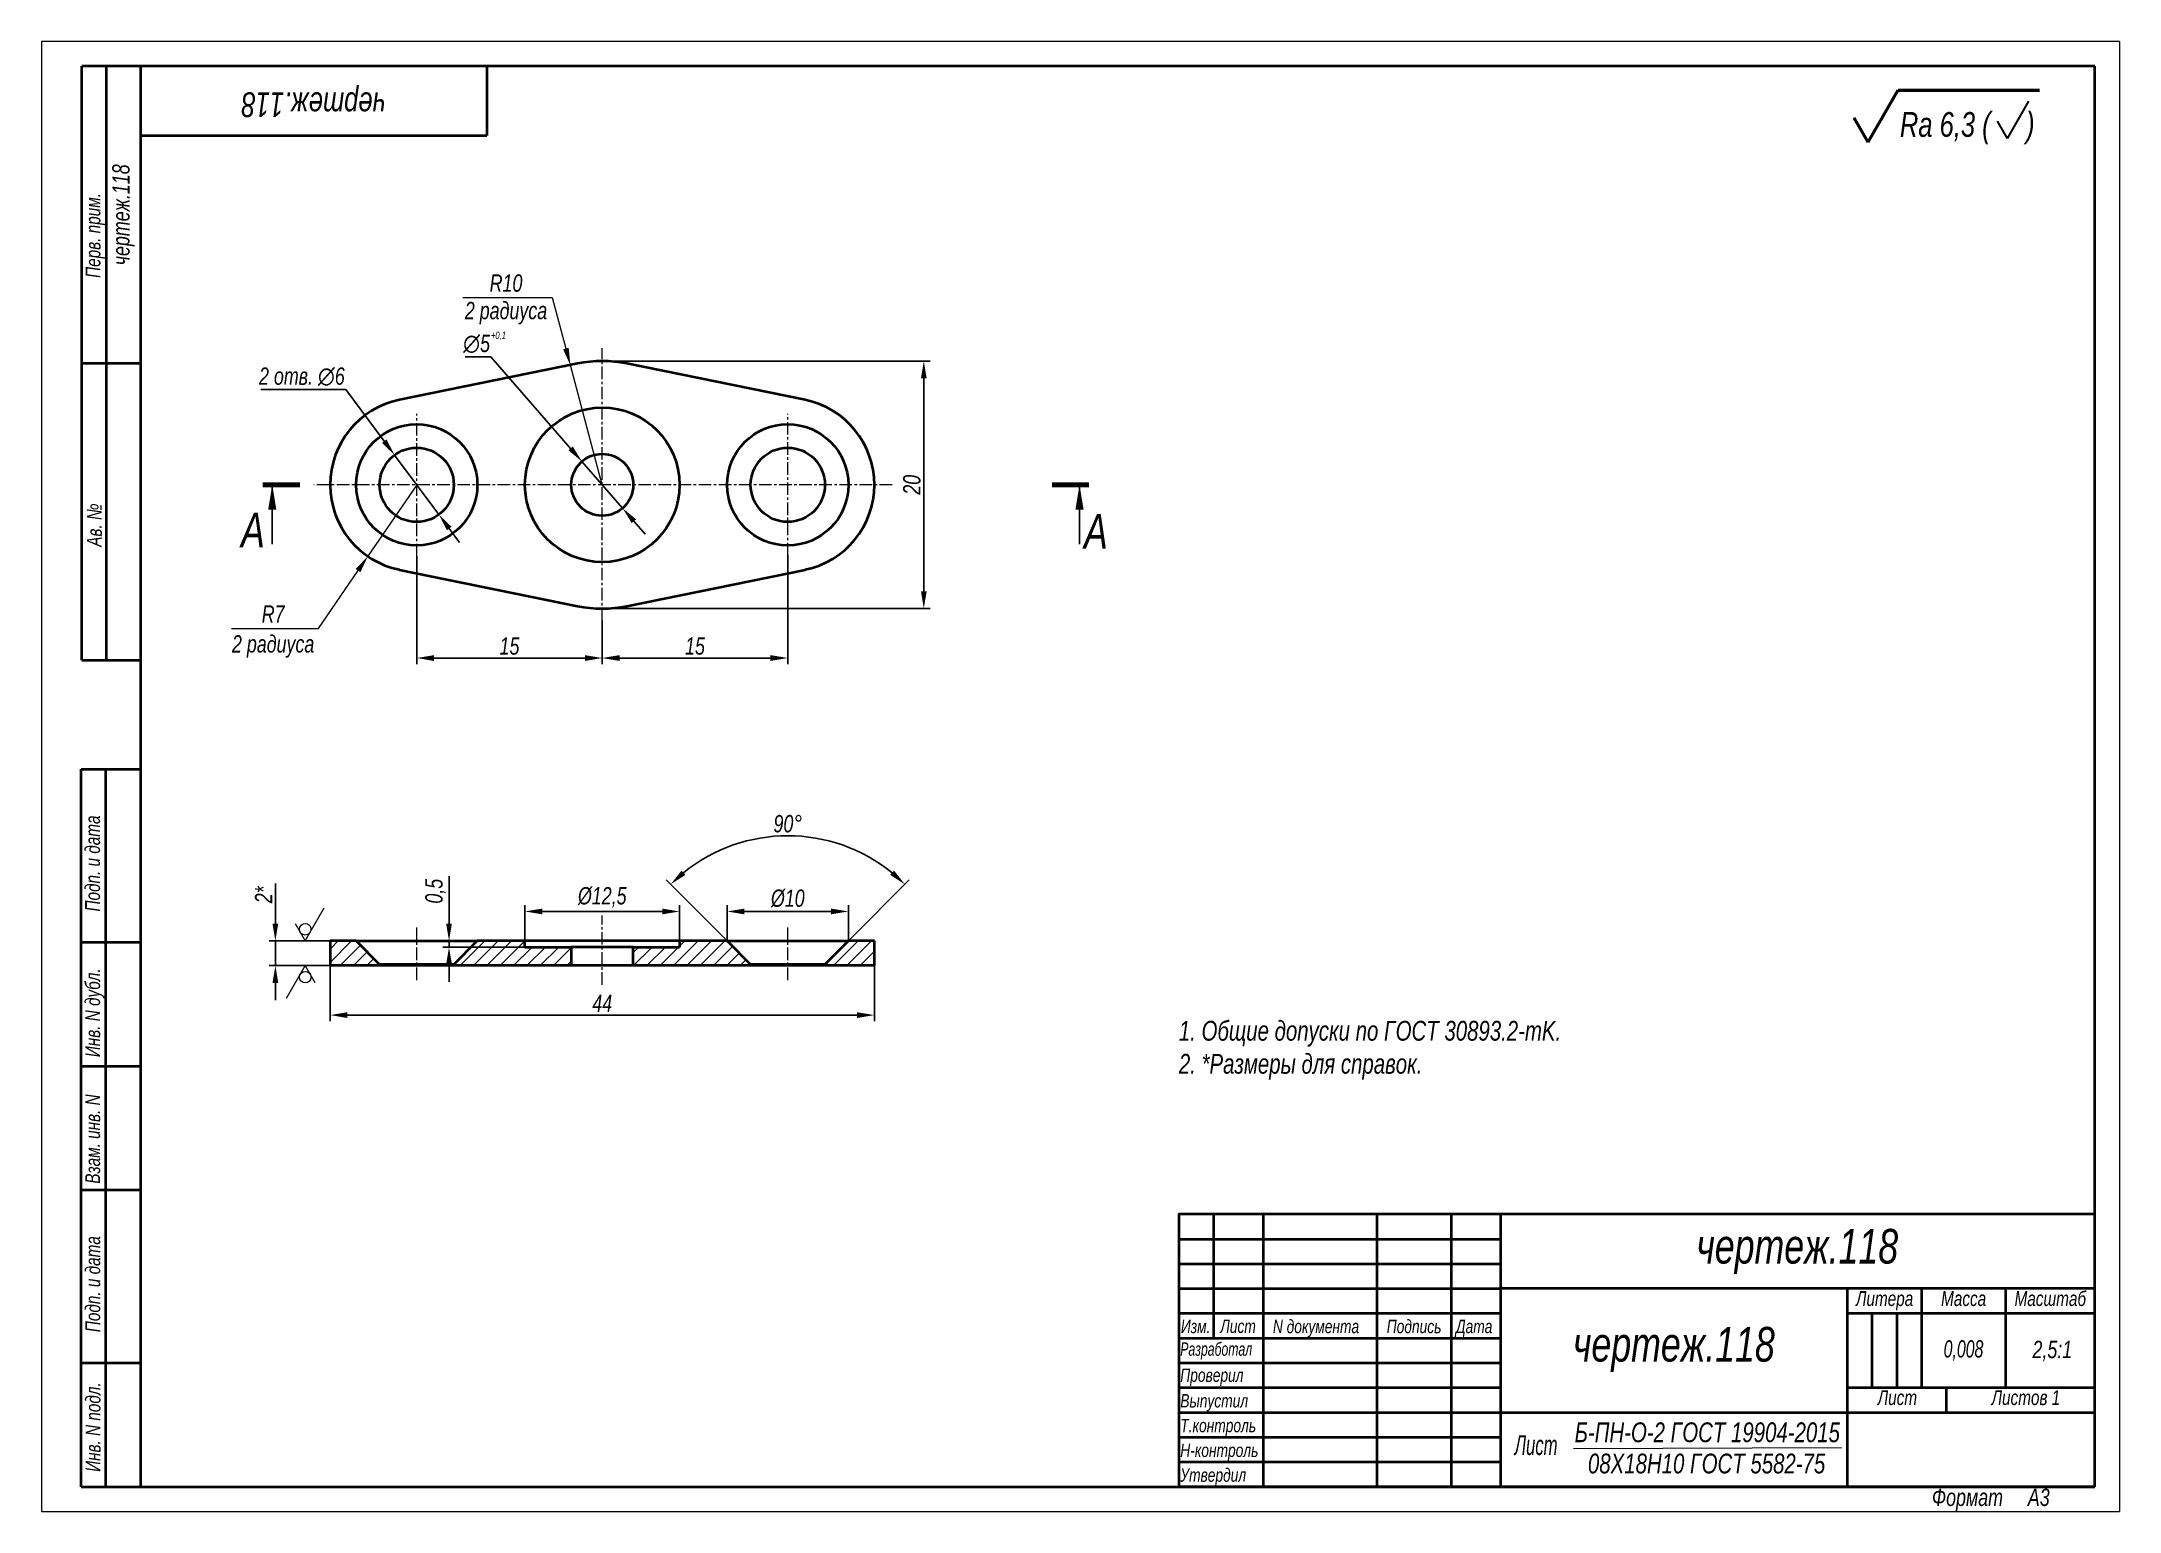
# Model space of a CAD drawing. Header units: millimetres. Extents: x 18714 to 19134, y -1417 to -1120.
import ezdxf

# ---------------------------------------------------------------- set-up
doc = ezdxf.new("R2010")
doc.units = ezdxf.units.MM
doc.linetypes.add('LT_08', pattern=[10.16, 6.35, -1.27, 1.27, -1.27])
for name, color, linetype, lineweight in [('Layer_01', 3, 'Continuous', 13), ('Layer_05', 7, 'Continuous', 40), ('Layer_08', 1, 'Continuous', 15), ('Layer_09', 6, 'Continuous', 15), ('Layer_13', 1, 'Continuous', 13), ('Layer_15', 7, 'Continuous', 40), ('Layer_19', 7, 'Continuous', 50), ('Layer_20', 8, 'Continuous', 20)]:
    doc.layers.add(name, color=color, linetype=linetype, lineweight=lineweight)
doc.styles.add('Style_01', font='ARIALNI.TTF', dxfattribs={"width": 0.9, "height": 3.5})
doc.dimstyles.new('DimStyle_05', dxfattribs={"dimtxt": 3.5, "dimasz": 3.5, "dimexe": 1.25, "dimexo": 0, "dimtad": 1, "dimdec": 1, "dimlfac": 0.4, "dimtxsty": 'Style_01', "dimcen": 0, "dimazin": 3, "dimtfac": 1, "dimtdec": 1, "dimtmove": 0, "dimatfit": 3})
doc.dimstyles.new('DimStyle_13', dxfattribs={"dimtxt": 3.5, "dimasz": 3.5, "dimexe": 1.25, "dimexo": 0, "dimtad": 1, "dimdec": 1, "dimlfac": 0.4, "dimtxsty": 'Style_01', "dimcen": 0, "dimazin": 3, "dimtfac": 1, "dimtdec": 1, "dimtmove": 0, "dimatfit": 3})

# ---------------------------------------------------------------- blocks, each defined once
blk = doc.blocks.new('Block_24')
at = {"layer": 'Layer_05', "linetype": 'Continuous', "lineweight": 15}
for p, q in [((0, 297.18), (0, 0.18)), ((420, 297.18), (0, 297.18)), ((420, 297.18), (420, 0.18)), ((0, 0.18), (420, 0.18))]:
    blk.add_line(p, q, dxfattribs=at)
at = {"layer": 'Layer_05', "linetype": 'Continuous'}
for p, q in [((415, 292.18), (8.12, 292.18)), ((8.12, 172.18), (8.12, 292.18)), ((13.12, 172.18), (13.12, 292.18)), ((20, 292.18), (20, 5.18)), ((90, 292.18), (90, 278.18)), ((415, 5.18), (415, 292.18)), ((20, 278.18), (90, 278.18)), ((8.12, 232.18), (20, 232.18)), ((8.12, 172.18), (20, 172.18)), ((8, 5.18), (8, 150.18)), ((8, 150.18), (20, 150.18)), ((13, 5.18), (13, 150.18)), ((8, 115.18), (20, 115.18)), ((8, 90.18), (20, 90.18)), ((8, 65.18), (20, 65.18)), ((229.88, 55.22), (294.92, 55.22)), ((229.88, 50.21), (294.92, 50.21)), ((229.88, 45.21), (294.92, 45.21)), ((369.97, 40.21), (369.97, 25.2)), ((374.97, 40.21), (374.97, 25.2)), ((8, 30.18), (20, 30.18)), ((229.88, 30.2), (294.92, 30.2)), ((229.88, 25.2), (294.92, 25.2)), ((229.88, 20.19), (294.92, 20.19)), ((229.88, 15.19), (294.92, 15.19)), ((229.88, 10.19), (294.92, 10.19)), ((8, 5.18), (20, 5.18)), ((20, 5.18), (415, 5.18)), ((415, 5.18), (230, 5.18))]:
    blk.add_line(p, q, dxfattribs=at)
for points in [[(415, 60.22), (229.88, 60.22), (229.88, 5.18)], [(236.88, 60.22), (236.88, 35.2)], [(246.89, 60.22), (246.89, 5.18)], [(269.9, 60.22), (269.9, 5.18)], [(284.91, 60.22), (284.91, 5.18)], [(294.92, 60.22), (294.92, 5.18)], [(415, 45.21), (294.92, 45.21)], [(415, 45.21), (294.92, 45.21)], [(364.97, 45.21), (364.97, 5.18)], [(379.98, 45.21), (379.98, 25.2)], [(396.99, 45.21), (396.99, 25.2)], [(396.99, 45.21), (396.99, 25.2)], [(229.88, 40.21), (294.92, 40.21)], [(364.97, 40.21), (415, 40.21)], [(229.88, 35.2), (294.92, 35.2)], [(364.97, 25.2), (415, 25.2)], [(384.98, 25.2), (384.98, 20.19)], [(294.92, 20.19), (415, 20.19)]]:
    blk.add_lwpolyline(points, dxfattribs=at)
at = {"layer": 'Layer_05', "linetype": 'Continuous', "style": 'Style_01', "width": 0.9}
for s, p in [('Перв. прим.', (11.89, 249.43)), ('Ав. №', (12.16, 195.1)), ('Подп. и дата', (11.81, 121.4)), ('Инв. N дубл.', (11.82, 91.97)), ('Взам. инв. N', (11.83, 66.4)), ('Подп. и дата', (11.85, 36.4)), ('Инв. N подл.', (11.9, 8.18))]:
    blk.add_text(s, height=3, rotation=90, dxfattribs=at).set_placement(p)
at = {"layer": 'Layer_05', "linetype": 'Continuous', "style": 'Style_01'}
for s, height, width, p in [('Литера', 3, 0.9, (366.74, 41.69)), ('Масса', 3, 0.9, (383.95, 41.69)), ('Масштаб', 3, 0.9, (398.8, 41.69)), ('Изм.', 2.7, 0.9, (230.29, 36.2)), ('Лист', 2.7, 0.9, (238.27, 36.25)), ('N документа', 2.7, 0.9, (248.89, 36.2)), ('Подпись', 2.7, 0.9, (271.9, 36.2)), ('Дата', 2.7, 0.9, (285.88, 36.2)), ('Разработал', 2.7, 0.8, (230.17, 31.64)), ('Проверил', 2.7, 0.9, (230.17, 26.36)), ('Выпустил', 2.7, 0.9, (230.17, 21.19)), ('Лист ', 3, 0.9, (371.13, 21.68)), ('Листов 1', 3, 0.9, (394.15, 21.68)), ('Т.контроль', 2.7, 0.9, (230.17, 16.19)), ('Н-контроль', 2.7, 0.9, (230.17, 11.19)), ('Утвердил', 2.7, 0.9, (230.17, 6.18))]:
    blk.add_text(s, height=height, dxfattribs=dict(at, width=width)).set_placement(p)
at = {"layer": 'Layer_05', "linetype": 'Continuous', "insert": (382.1, 4.78), "char_height": 3.5, "width": 32.9515, "attachment_point": 1, "style": 'Style_01'}
blk.add_mtext('Формат     А3', dxfattribs=at)
blk = doc.blocks.new('*D239')
at = {"layer": 'Defpoints', "color": 0, "ltscale": 0.5, "transparency": 16777216}
for p in [(18827.55, -1184.91), (18827.55, -1234.91), (18892.55, -1234.91)]:
    blk.add_point(p, dxfattribs=at)
at = {"layer": 'Layer_08', "color": 0, "lineweight": -2, "ltscale": 0.5, "transparency": 16777216}
for p, q in [((18827.55, -1184.91), (18893.8, -1184.91)), ((18892.55, -1188.41), (18892.55, -1231.41)), ((18827.55, -1234.91), (18893.8, -1234.91))]:
    blk.add_line(p, q, dxfattribs=at)
at = {"layer": 'Layer_08', "color": 0, "ltscale": 0.5, "transparency": 16777216}
for points in [[(18891.97, -1188.41), (18893.13, -1188.41), (18892.55, -1184.91)], [(18891.97, -1231.41), (18893.13, -1231.41), (18892.55, -1234.91)]]:
    blk.add_solid(points, dxfattribs=at)
at = {"layer": 'Layer_08', "color": 0, "ltscale": 0.5, "transparency": 16777216, "insert": (18890.14, -1209.91), "char_height": 3.5, "attachment_point": 5, "rotation": 90, "style": 'Style_01'}
blk.add_mtext('20', dxfattribs=at)
blk = doc.blocks.new('*D240')
at = {"layer": 'Defpoints', "color": 0, "ltscale": 0.5, "transparency": 16777216}
for p in [(18772.55, -1307.06), (18882.55, -1307.06), (18882.55, -1317.06)]:
    blk.add_point(p, dxfattribs=at)
at = {"layer": 'Layer_08', "color": 0, "lineweight": -2, "ltscale": 0.5, "transparency": 16777216}
for p, q in [((18772.55, -1307.06), (18772.55, -1318.31)), ((18882.55, -1307.06), (18882.55, -1318.31)), ((18776.05, -1317.06), (18879.05, -1317.06))]:
    blk.add_line(p, q, dxfattribs=at)
at = {"layer": 'Layer_08', "color": 0, "ltscale": 0.5, "transparency": 16777216}
for points in [[(18776.05, -1316.48), (18776.05, -1317.65), (18772.55, -1317.06)], [(18879.05, -1316.48), (18879.05, -1317.65), (18882.55, -1317.06)]]:
    blk.add_solid(points, dxfattribs=at)
at = {"layer": 'Layer_08', "color": 0, "ltscale": 0.5, "transparency": 16777216, "insert": (18827.55, -1314.69), "char_height": 3.5, "attachment_point": 5, "style": 'Style_01'}
blk.add_mtext('44', dxfattribs=at)
blk = doc.blocks.new('*D241')
at = {"layer": 'Defpoints', "color": 0, "ltscale": 0.5, "transparency": 16777216}
for p in [(18772.55, -1302.06), (18761.48, -1307.06), (18772.55, -1307.06)]:
    blk.add_point(p, dxfattribs=at)
at = {"layer": 'Layer_08', "color": 0, "lineweight": -2, "ltscale": 0.5, "transparency": 16777216}
for p, q in [((18761.48, -1298.56), (18761.48, -1290.44)), ((18772.55, -1302.06), (18760.23, -1302.06)), ((18761.48, -1307.06), (18761.48, -1302.06)), ((18772.55, -1307.06), (18760.23, -1307.06)), ((18761.48, -1310.56), (18761.48, -1314.06))]:
    blk.add_line(p, q, dxfattribs=at)
at = {"layer": 'Layer_08', "color": 0, "ltscale": 0.5, "transparency": 16777216}
for points in [[(18760.9, -1298.56), (18762.06, -1298.56), (18761.48, -1302.06)], [(18760.9, -1310.56), (18762.06, -1310.56), (18761.48, -1307.06)]]:
    blk.add_solid(points, dxfattribs=at)
at = {"layer": 'Layer_08', "color": 0, "ltscale": 0.5, "transparency": 16777216, "insert": (18759.1, -1292.75), "char_height": 3.5, "attachment_point": 5, "rotation": 90, "style": 'Style_01'}
blk.add_mtext('2*', dxfattribs=at)
blk = doc.blocks.new('*D242')
at = {"layer": 'Defpoints', "color": 0, "ltscale": 0.5, "transparency": 16777216}
for p in [(18785.57, -1203.9), (18794.53, -1215.93)]:
    blk.add_point(p, dxfattribs=at)
at = {"layer": 'Layer_08', "color": 0, "lineweight": -2, "ltscale": 0.5, "transparency": 16777216}
for p, q in [((18758.56, -1190.68), (18775.75, -1190.68)), ((18775.75, -1190.68), (18783.49, -1201.09)), ((18794.53, -1215.93), (18785.57, -1203.9)), ((18796.61, -1218.74), (18798.7, -1221.55))]:
    blk.add_line(p, q, dxfattribs=at)
at = {"layer": 'Layer_08', "color": 0, "ltscale": 0.5, "transparency": 16777216}
for points in [[(18783.95, -1200.74), (18783.02, -1201.44), (18785.57, -1203.9)], [(18797.08, -1218.39), (18796.15, -1219.09), (18794.53, -1215.93)]]:
    blk.add_solid(points, dxfattribs=at)
at = {"layer": 'Layer_08', "color": 0, "ltscale": 0.5, "transparency": 16777216, "insert": (18766.84, -1188.06), "char_height": 3.5, "attachment_point": 5, "style": 'Style_01'}
blk.add_mtext('\\A1;2 отв. ∅6', dxfattribs=at)
blk = doc.blocks.new('*D243')
at = {"layer": 'Defpoints', "color": 0, "ltscale": 0.5, "transparency": 16777216}
for p in [(18877.3, -1296.12), (18852.8, -1302.06), (18877.3, -1302.06)]:
    blk.add_point(p, dxfattribs=at)
at = {"layer": 'Layer_08', "color": 0, "lineweight": -2, "ltscale": 0.5, "transparency": 16777216}
for p, q in [((18852.8, -1302.06), (18852.8, -1294.87)), ((18856.3, -1296.12), (18873.8, -1296.12)), ((18877.3, -1302.06), (18877.3, -1294.87))]:
    blk.add_line(p, q, dxfattribs=at)
at = {"layer": 'Layer_08', "color": 0, "ltscale": 0.5, "transparency": 16777216}
for points in [[(18856.3, -1295.54), (18856.3, -1296.7), (18852.8, -1296.12)], [(18873.8, -1295.54), (18873.8, -1296.7), (18877.3, -1296.12)]]:
    blk.add_solid(points, dxfattribs=at)
at = {"layer": 'Layer_08', "color": 0, "ltscale": 0.5, "transparency": 16777216, "insert": (18865.05, -1293.5), "char_height": 3.5, "attachment_point": 5, "style": 'Style_01'}
blk.add_mtext('\\A1;%%C10', dxfattribs=at)
blk = doc.blocks.new('*D244')
at = {"layer": 'Defpoints', "color": 0, "ltscale": 0.5, "transparency": 16777216}
for p in [(18873.72, -1281.97), (18852.8, -1302.06), (18877.3, -1302.06), (18857.55, -1306.81), (18872.55, -1306.81)]:
    blk.add_point(p, dxfattribs=at)
at = {"layer": 'Layer_08', "color": 0, "lineweight": -2, "ltscale": 0.5, "transparency": 16777216}
for p, q in [((18852.8, -1302.06), (18840.49, -1289.75)), ((18877.3, -1302.06), (18889.61, -1289.75))]:
    blk.add_line(p, q, dxfattribs=at)
blk.add_arc((18865.05, -1314.31), 33.49, 50.991, 129.009, dxfattribs=at)
at = {"layer": 'Layer_08', "color": 0, "ltscale": 0.5, "transparency": 16777216}
for points in [[(18844.36, -1288.73), (18843.58, -1287.86), (18841.37, -1290.64)], [(18886.52, -1287.86), (18885.74, -1288.73), (18888.73, -1290.64)]]:
    blk.add_solid(points, dxfattribs=at)
at = {"layer": 'Layer_08', "color": 0, "ltscale": 0.5, "transparency": 16777216, "insert": (18865.05, -1278.41), "char_height": 3.5, "attachment_point": 5, "style": 'Style_01'}
blk.add_mtext('90°', dxfattribs=at)
blk = doc.blocks.new('*D245')
at = {"layer": 'Defpoints', "color": 0, "ltscale": 0.5, "transparency": 16777216}
for p in [(18823.45, -1205.2), (18831.65, -1214.63)]:
    blk.add_point(p, dxfattribs=at)
at = {"layer": 'Layer_08', "color": 0, "lineweight": -2, "ltscale": 0.5, "transparency": 16777216}
for p, q in [((18799.87, -1184.06), (18805.06, -1184.06)), ((18805.06, -1184.06), (18821.15, -1202.56)), ((18831.65, -1214.63), (18823.45, -1205.2)), ((18833.95, -1217.27), (18836.25, -1219.91))]:
    blk.add_line(p, q, dxfattribs=at)
at = {"layer": 'Layer_08', "color": 0, "ltscale": 0.5, "transparency": 16777216}
for points in [[(18821.59, -1202.17), (18820.71, -1202.94), (18823.45, -1205.2)], [(18834.39, -1216.89), (18833.51, -1217.65), (18831.65, -1214.63)]]:
    blk.add_solid(points, dxfattribs=at)
at = {"layer": 'Layer_08', "color": 0, "ltscale": 0.5, "transparency": 16777216, "insert": (18802.15, -1181.44), "char_height": 3.5, "width": 4.566, "attachment_point": 5, "style": 'Style_01'}
blk.add_mtext('\\A1;∅5', dxfattribs=at)
blk = doc.blocks.new('*D246')
at = {"layer": 'Defpoints', "color": 0, "ltscale": 0.5, "transparency": 16777216}
for p in [(18811.92, -1296.12), (18811.92, -1302.06), (18843.17, -1302.06)]:
    blk.add_point(p, dxfattribs=at)
at = {"layer": 'Layer_08', "color": 0, "lineweight": -2, "ltscale": 0.5, "transparency": 16777216}
for p, q in [((18811.92, -1302.06), (18811.92, -1294.87)), ((18839.67, -1296.12), (18815.42, -1296.12)), ((18843.17, -1302.06), (18843.17, -1294.87))]:
    blk.add_line(p, q, dxfattribs=at)
at = {"layer": 'Layer_08', "color": 0, "ltscale": 0.5, "transparency": 16777216}
for points in [[(18815.42, -1295.54), (18815.42, -1296.7), (18811.92, -1296.12)], [(18839.67, -1295.54), (18839.67, -1296.7), (18843.17, -1296.12)]]:
    blk.add_solid(points, dxfattribs=at)
at = {"layer": 'Layer_08', "color": 0, "ltscale": 0.5, "transparency": 16777216, "insert": (18827.55, -1293.27), "char_height": 3.5, "attachment_point": 5, "style": 'Style_01'}
blk.add_mtext('\\A1;%%C12,5', dxfattribs=at)
blk = doc.blocks.new('*D247')
at = {"layer": 'Defpoints', "color": 0, "ltscale": 0.5, "transparency": 16777216}
for p in [(18796.58, -1302.06), (18815.21, -1303.31), (18815.33, -1302.06)]:
    blk.add_point(p, dxfattribs=at)
at = {"layer": 'Layer_08', "color": 0, "lineweight": -2, "ltscale": 0.5, "transparency": 16777216}
for p, q in [((18796.58, -1298.56), (18796.58, -1288.99)), ((18815.33, -1302.06), (18795.33, -1302.06)), ((18815.21, -1303.31), (18795.33, -1303.31)), ((18796.58, -1303.31), (18796.58, -1302.06)), ((18796.58, -1306.81), (18796.58, -1310.31))]:
    blk.add_line(p, q, dxfattribs=at)
at = {"layer": 'Layer_08', "color": 0, "ltscale": 0.5, "transparency": 16777216}
for points in [[(18796, -1298.56), (18797.16, -1298.56), (18796.58, -1302.06)], [(18796, -1306.81), (18797.16, -1306.81), (18796.58, -1303.31)]]:
    blk.add_solid(points, dxfattribs=at)
at = {"layer": 'Layer_08', "color": 0, "ltscale": 0.5, "transparency": 16777216, "insert": (18793.85, -1292.03), "char_height": 3.5, "attachment_point": 5, "rotation": 90, "style": 'Style_01'}
blk.add_mtext('0,5', dxfattribs=at)
blk = doc.blocks.new('Block_35')
at = {"layer": 'Layer_08', "ltscale": 0.5}
for p, q in [((18799.36, -1172.06), (18817.45, -1172.06)), ((18817.45, -1172.06), (18820.2, -1182.38)), ((18827.55, -1209.91), (18821.11, -1185.76))]:
    blk.add_line(p, q, dxfattribs=at)
blk.add_solid([(18820.77, -1182.23), (18819.64, -1182.53), (18821.11, -1185.76)], dxfattribs=at)
at = {"layer": 'Layer_08', "ltscale": 0.5, "char_height": 3.5, "attachment_point": 5, "style": 'Style_01'}
for s, insert in [('\\A1;R10', (18808.1, -1169.17)), ('\\A1;2 радиуса', (18808.1, -1175.23))]:
    blk.add_mtext(s, dxfattribs=dict(at, insert=insert))
blk = doc.blocks.new('*D250')
at = {"layer": 'Defpoints', "color": 0, "ltscale": 0.5, "transparency": 16777216}
for p in [(18790.05, -1224.36), (18827.55, -1237.33), (18827.55, -1244.91)]:
    blk.add_point(p, dxfattribs=at)
at = {"layer": 'Layer_08', "color": 0, "lineweight": -2, "ltscale": 0.5, "transparency": 16777216}
for p, q in [((18790.05, -1224.36), (18790.05, -1246.16)), ((18827.55, -1237.33), (18827.55, -1246.16)), ((18793.55, -1244.91), (18824.05, -1244.91))]:
    blk.add_line(p, q, dxfattribs=at)
at = {"layer": 'Layer_08', "color": 0, "ltscale": 0.5, "transparency": 16777216}
for points in [[(18793.55, -1244.33), (18793.55, -1245.5), (18790.05, -1244.91)], [(18824.05, -1244.33), (18824.05, -1245.5), (18827.55, -1244.91)]]:
    blk.add_solid(points, dxfattribs=at)
at = {"layer": 'Layer_08', "color": 0, "ltscale": 0.5, "transparency": 16777216, "insert": (18808.8, -1242.5), "char_height": 3.5, "attachment_point": 5, "style": 'Style_01'}
blk.add_mtext('\\A1;15', dxfattribs=at)
blk = doc.blocks.new('*D251')
at = {"layer": 'Defpoints', "color": 0, "ltscale": 0.5, "transparency": 16777216}
for p in [(18865.05, -1224.15), (18827.55, -1237.33), (18865.05, -1244.91)]:
    blk.add_point(p, dxfattribs=at)
at = {"layer": 'Layer_08', "color": 0, "lineweight": -2, "ltscale": 0.5, "transparency": 16777216}
for p, q in [((18865.05, -1224.15), (18865.05, -1246.16)), ((18827.55, -1237.33), (18827.55, -1246.16)), ((18831.05, -1244.91), (18861.55, -1244.91))]:
    blk.add_line(p, q, dxfattribs=at)
at = {"layer": 'Layer_08', "color": 0, "ltscale": 0.5, "transparency": 16777216}
for points in [[(18831.05, -1244.33), (18831.05, -1245.5), (18827.55, -1244.91)], [(18861.55, -1244.33), (18861.55, -1245.5), (18865.05, -1244.91)]]:
    blk.add_solid(points, dxfattribs=at)
at = {"layer": 'Layer_08', "color": 0, "ltscale": 0.5, "transparency": 16777216, "insert": (18846.3, -1242.5), "char_height": 3.5, "attachment_point": 5, "style": 'Style_01'}
blk.add_mtext('\\A1;15', dxfattribs=at)
blk = doc.blocks.new('Block_38')
at = {"layer": 'Layer_08', "ltscale": 0.5}
for p, q in [((18790.05, -1209.91), (18780.17, -1224.35)), ((18770.17, -1238.95), (18778.19, -1227.24)), ((18752.63, -1238.95), (18770.17, -1238.95))]:
    blk.add_line(p, q, dxfattribs=at)
blk.add_solid([(18777.71, -1226.91), (18778.67, -1227.57), (18780.17, -1224.35)], dxfattribs=at)
at = {"layer": 'Layer_08', "ltscale": 0.5, "char_height": 3.5, "attachment_point": 5, "style": 'Style_01'}
for s, insert in [('\\A1;R7', (18761.03, -1236.03)), ('\\A1;2 радиуса', (18761.03, -1242.58))]:
    blk.add_mtext(s, dxfattribs=dict(at, insert=insert))

msp = doc.modelspace()

# ---------------------------------------------------------------- hatches: boundary and pattern name
at = {"linetype": 'Continuous', "lineweight": 18}
h = msp.add_hatch(dxfattribs=at)
h.set_pattern_fill('ANSI31', scale=0.6, style=0)
h.paths.add_polyline_path([(18777.8, -1302.06), (18772.55, -1302.06), (18772.55, -1307.06), (18782.55, -1307.06), (18782.55, -1306.81)], flags=0)
h = msp.add_hatch(dxfattribs=at)
h.set_pattern_fill('ANSI31', scale=0.6, style=0)
h.paths.add_polyline_path([(18821.3, -1303.31), (18811.92, -1303.31), (18811.92, -1302.06), (18802.3, -1302.06), (18797.55, -1306.81), (18797.55, -1307.06), (18821.3, -1307.06)], flags=0)
h = msp.add_hatch(dxfattribs=at)
h.set_pattern_fill('ANSI31', scale=0.6, style=0)
h.paths.add_polyline_path([(18852.8, -1302.06), (18843.17, -1302.06), (18843.17, -1303.31), (18833.8, -1303.31), (18833.8, -1307.06), (18857.55, -1307.06), (18857.55, -1306.81)], flags=0)
h = msp.add_hatch(dxfattribs=at)
h.set_pattern_fill('ANSI31', scale=0.6, style=0)
h.paths.add_polyline_path([(18872.55, -1307.06), (18882.55, -1307.06), (18882.55, -1302.06), (18877.3, -1302.06), (18872.55, -1306.81)], flags=0)

# ---------------------------------------------------------------- linework, layer by layer
at = {"layer": 'Layer_01', "lineweight": 13, "ltscale": 0.303109}
msp.add_line((19083.41, -1140.66), (19089.48, -1130.16), dxfattribs=at)
msp.add_line((19083.41, -1140.66), (19089.48, -1130.16), dxfattribs=at)
msp.add_line((19083.41, -1140.66), (19089.48, -1130.16), dxfattribs=at)
at = {"layer": 'Layer_01', "lineweight": 30}
for q in [(19115.9, -1132.41), (19115.9, -1132.41), (19115.9, -1132.41), (19115.9, -1132.41), (19109.55, -1136.41), (19109.55, -1136.41), (19109.55, -1136.41), (19109.55, -1136.41)]:
    msp.add_line((19111.57, -1139.91), q, dxfattribs=at)
at = {"layer": 'Layer_01', "lineweight": 13, "ltscale": 0.141451}
msp.add_line((19083.41, -1140.66), (19080.58, -1135.76), dxfattribs=at)
msp.add_line((19083.41, -1140.66), (19080.58, -1135.76), dxfattribs=at)
msp.add_line((19083.41, -1140.66), (19080.58, -1135.76), dxfattribs=at)
at = {"layer": 'Layer_01'}
msp.add_line((19023.87, -1404.66), (19078.06, -1404.45), dxfattribs=at)
at = {"layer": 'Layer_08', "ltscale": 0.5}
msp.add_arc((18827.55, -1209.91), 25, 101.537, 107.8012, dxfattribs=at)
at = {"layer": 'Layer_09', "linetype": 'LT_08', "ltscale": 0.4}
for p, q in [((18827.55, -1237.33), (18827.55, -1182.33)), ((18790.05, -1224.36), (18790.05, -1195.56)), ((18865.05, -1224.15), (18865.05, -1195.6)), ((18886.16, -1209.91), (18769.24, -1209.91)), ((18827.55, -1310.95), (18827.55, -1296.96)), ((18790.05, -1310), (18790.05, -1298.85)), ((18865.05, -1310), (18865.05, -1298.85))]:
    msp.add_line(p, q, dxfattribs=at)
at = {"layer": 'Layer_09', "lineweight": 13}
for p, q in [((18767.53, -1302.06), (18771.37, -1295.41)), ((18765.51, -1298.56), (18767.53, -1302.06)), ((18767.53, -1307.06), (18763.69, -1313.71)), ((18769.55, -1310.56), (18767.53, -1307.06))]:
    msp.add_line(p, q, dxfattribs=at)
for centre in [(18767.53, -1299.73), (18767.53, -1309.4)]:
    msp.add_circle(centre, 1.17, dxfattribs=at)
at = {"layer": 'Layer_15', "linetype": 'Continuous'}
for p, q in [((18822.55, -1185.42), (18786.55, -1192.77)), ((18868.55, -1192.77), (18832.55, -1185.42)), ((18786.55, -1227.06), (18822.55, -1234.41)), ((18832.55, -1234.41), (18868.55, -1227.06)), ((18772.55, -1302.06), (18772.55, -1307.06)), ((18777.8, -1302.06), (18772.55, -1302.06)), ((18777.8, -1302.06), (18782.55, -1306.81)), ((18777.8, -1302.06), (18802.3, -1302.06)), ((18797.55, -1306.81), (18802.3, -1302.06)), ((18811.92, -1302.06), (18802.3, -1302.06)), ((18811.92, -1303.31), (18811.92, -1302.06)), ((18843.17, -1302.06), (18811.92, -1302.06)), ((18811.92, -1303.31), (18821.3, -1303.31)), ((18821.3, -1303.31), (18821.3, -1307.06)), ((18833.8, -1303.31), (18821.3, -1303.31)), ((18833.8, -1307.06), (18833.8, -1303.31)), ((18833.8, -1303.31), (18843.17, -1303.31)), ((18843.17, -1302.06), (18843.17, -1303.31)), ((18852.8, -1302.06), (18843.17, -1302.06)), ((18852.8, -1302.06), (18857.55, -1306.81)), ((18852.8, -1302.06), (18877.3, -1302.06)), ((18872.55, -1306.81), (18877.3, -1302.06)), ((18882.55, -1302.06), (18877.3, -1302.06)), ((18882.55, -1307.06), (18882.55, -1302.06)), ((18782.55, -1307.06), (18772.55, -1307.06)), ((18782.55, -1306.81), (18782.55, -1307.06)), ((18797.55, -1306.81), (18782.55, -1306.81)), ((18797.55, -1307.06), (18782.55, -1307.06)), ((18797.55, -1307.06), (18797.55, -1306.81)), ((18821.3, -1307.06), (18797.55, -1307.06)), ((18833.8, -1307.06), (18821.3, -1307.06)), ((18857.55, -1307.06), (18833.8, -1307.06)), ((18857.55, -1306.81), (18857.55, -1307.06)), ((18872.55, -1306.81), (18857.55, -1306.81)), ((18872.55, -1307.06), (18857.55, -1307.06)), ((18872.55, -1307.06), (18872.55, -1306.81)), ((18882.55, -1307.06), (18872.55, -1307.06))]:
    msp.add_line(p, q, dxfattribs=at)
for centre, radius in [((18827.55, -1209.91), 15.62), ((18790.05, -1209.91), 12.25), ((18865.05, -1209.91), 12.25), ((18790.05, -1209.91), 7.5), ((18827.55, -1209.91), 6.25), ((18865.05, -1209.91), 7.5)]:
    msp.add_circle(centre, radius, dxfattribs=at)
for centre, radius, start, end in [((18827.55, -1209.91), 25, 78.463, 101.537), ((18790.05, -1209.91), 17.5, 101.537, 258.463), ((18865.05, -1209.91), 17.5, 281.537, 78.463), ((18827.55, -1209.91), 25, 258.463, 281.537)]:
    msp.add_arc(centre, radius, start, end, dxfattribs=at)
at = {"layer": 'Layer_19', "lineweight": 50}
for p, q in [((19083.41, -1140.66), (19089.48, -1130.16)), ((19089.48, -1130.16), (19118.06, -1130.16)), ((19083.41, -1140.66), (19080.58, -1135.76))]:
    msp.add_line(p, q, dxfattribs=at)
at = {"layer": 'Layer_20', "color": 6, "lineweight": 70}
for p, q in [((18766.39, -1209.91), (18758.95, -1209.91)), ((18918.48, -1209.91), (18925.92, -1209.91))]:
    msp.add_line(p, q, dxfattribs=at)

# ---------------------------------------------------------------- block references
at = {"layer": 'Layer_05'}
msp.add_blockref('Block_24', (18714.22, -1417.53), dxfattribs=at)
at = {"layer": 'Layer_08'}
for name in ['Block_35', 'Block_38']:
    msp.add_blockref(name, (0, 0), dxfattribs=at)

# ---------------------------------------------------------------- texts
at = {"layer": 'Layer_01', "style": 'Style_01'}
for s, height, width, p in [('Rа 6,3 (     )', 5, 0.9, (19089.85, -1139.6)), ('2,5:1', 3.5, 0.9, (19116.64, -1386.37)), ('Лист', 4, 0.735, (19011.97, -1405.95))]:
    msp.add_text(s, height=height, dxfattribs=dict(at, width=width)).set_placement(p)
at = {"layer": 'Layer_01', "color": 5, "style": 'Style_01', "width": 0.9}
for p in [(18754.53, -1222.54), (18924.92, -1222.83)]:
    msp.add_text('А', height=7, dxfattribs=at).set_placement(p)
at = {"layer": 'Layer_01', "attachment_point": 5, "style": 'Style_01'}
for insert, char_height, width, rotation in [((18769.22, -1132.35), 5, 70, 180), ((18730.78, -1155.35), 3.5, 60, 90)]:
    msp.add_mtext('чертеж.118', dxfattribs=dict(at, insert=insert, char_height=char_height, width=width, rotation=rotation))
at = {"layer": 'Layer_01', "insert": (18944.1, -1330.1), "char_height": 4, "attachment_point": 7, "style": 'Style_01'}
msp.add_mtext_dynamic_manual_height_columns('1. Общие допуски по ГОСТ 30893.2-mK.\\P2. *Размеры для справок.', width=195.1382, gutter_width=17.5, heights=[-11.91], dxfattribs=at)
at = {"layer": 'Layer_01', "style": 'Style_01'}
for s, insert, char_height, width, attachment_point in [('чертеж.118', (19069.1, -1364.82), 7, 119.919, 5), ('чертеж.118', (19044.16, -1384.63), 7, 70.0467, 5), ('{\\W0.8;0,008}', (19102.7, -1384.83), 3.5, 17.0113, 5), ('Б-ПН-О-2 ГОСТ 19904-2015 ', (19024.1, -1399.36), 4, 80.4604, 1), ('08Х18Н10 ГОСТ 5582-75', (19026.79, -1405.67), 4, 80.4604, 1)]:
    msp.add_mtext(s, dxfattribs=dict(at, insert=insert, char_height=char_height, width=width, attachment_point=attachment_point))
at = {"layer": 'Layer_13', "style": 'Style_01', "width": 0.9}
msp.add_text('+0,1', height=1.5, dxfattribs=at).set_placement((18805.04, -1180.46))

# ---------------------------------------------------------------- dimensions: what is measured, and where the dimension line sits
at = {"layer": 'Layer_08', "ltscale": 0.5}
dim = msp.add_diameter_dim_2p(p1=(18794.53, -1215.93), p2=(18785.57, -1203.9), text='2 отв. <>', dimstyle='DimStyle_13', dxfattribs=at)
dim.commit()
dim.dimension.update_dxf_attribs({"geometry": '*D242', "text_midpoint": (18766.84, -1190.68), "dimtype": 163})
dim = msp.add_diameter_dim_2p(p1=(18831.65, -1214.63), p2=(18823.45, -1205.2), dimstyle='DimStyle_13', override={"dimexe": 2}, dxfattribs=at)
dim.commit()
dim.dimension.update_dxf_attribs({"geometry": '*D245', "text_midpoint": (18802.15, -1184.06), "dimtype": 163})
for base, p1, p2, picture, middle in [((18892.55, -1234.91), (18827.55, -1184.91), (18827.55, -1234.91), '*D239', (18890.14, -1209.91)), ((18796.58, -1302.06), (18815.21, -1303.31), (18815.33, -1302.06), '*D247', (18793.85, -1292.03))]:
    dim = msp.add_linear_dim(base=base, p1=p1, p2=p2, angle=90, dimstyle='DimStyle_05', dxfattribs=at)
    dim.commit()
    dim.dimension.update_dxf_attribs({"geometry": picture, "text_midpoint": middle})
for base, p1, p2, dimstyle, picture, middle in [((18827.55, -1244.91), (18790.05, -1224.36), (18827.55, -1237.33), 'DimStyle_13', '*D250', (18808.8, -1242.5)), ((18865.05, -1244.91), (18827.55, -1237.33), (18865.05, -1224.15), 'DimStyle_13', '*D251', (18846.3, -1242.5)), ((18882.55, -1317.06), (18772.55, -1307.06), (18882.55, -1307.06), 'DimStyle_05', '*D240', (18827.55, -1314.69))]:
    dim = msp.add_linear_dim(base=base, p1=p1, p2=p2, dimstyle=dimstyle, dxfattribs=at)
    dim.commit()
    dim.dimension.update_dxf_attribs({"geometry": picture, "text_midpoint": middle})
dim = msp.add_angular_dim_2l(base=(18873.72, -1281.97), line1=((18852.8, -1302.06), (18857.55, -1306.81)), line2=((18872.55, -1306.81), (18877.3, -1302.06)), dimstyle='DimStyle_05', dxfattribs=at)
dim.commit()
dim.dimension.update_dxf_attribs({"geometry": '*D244', "text_midpoint": (18865.05, -1278.41)})
dim = msp.add_linear_dim(base=(18761.48, -1307.06), p1=(18772.55, -1302.06), p2=(18772.55, -1307.06), angle=90, text='<>*', dimstyle='DimStyle_05', dxfattribs=at)
dim.commit()
dim.dimension.update_dxf_attribs({"geometry": '*D241', "text_midpoint": (18761.48, -1292.75), "dimtype": 160})
for base, p1, p2, text, picture, middle in [((18811.92, -1296.12), (18843.17, -1302.06), (18811.92, -1302.06), '%%C<>', '*D246', (18827.55, -1293.27)), ((18877.3, -1296.12), (18852.8, -1302.06), (18877.3, -1302.06), '%%C10', '*D243', (18865.05, -1293.5))]:
    dim = msp.add_linear_dim(base=base, p1=p1, p2=p2, text=text, dimstyle='DimStyle_13', dxfattribs=at)
    dim.commit()
    dim.dimension.update_dxf_attribs({"geometry": picture, "text_midpoint": middle})

# ---------------------------------------------------------------- leaders
at = {"layer": 'Layer_20'}
for points in [[(18760.85, -1209.91), (18760.85, -1221.91)], [(18924.02, -1209.91), (18924.02, -1221.91)]]:
    msp.add_leader(points, dimstyle='DimStyle_05', override={"dimasz": 5, "dimclrd": 6}, dxfattribs=at)

doc.saveas('drawing.dxf')
